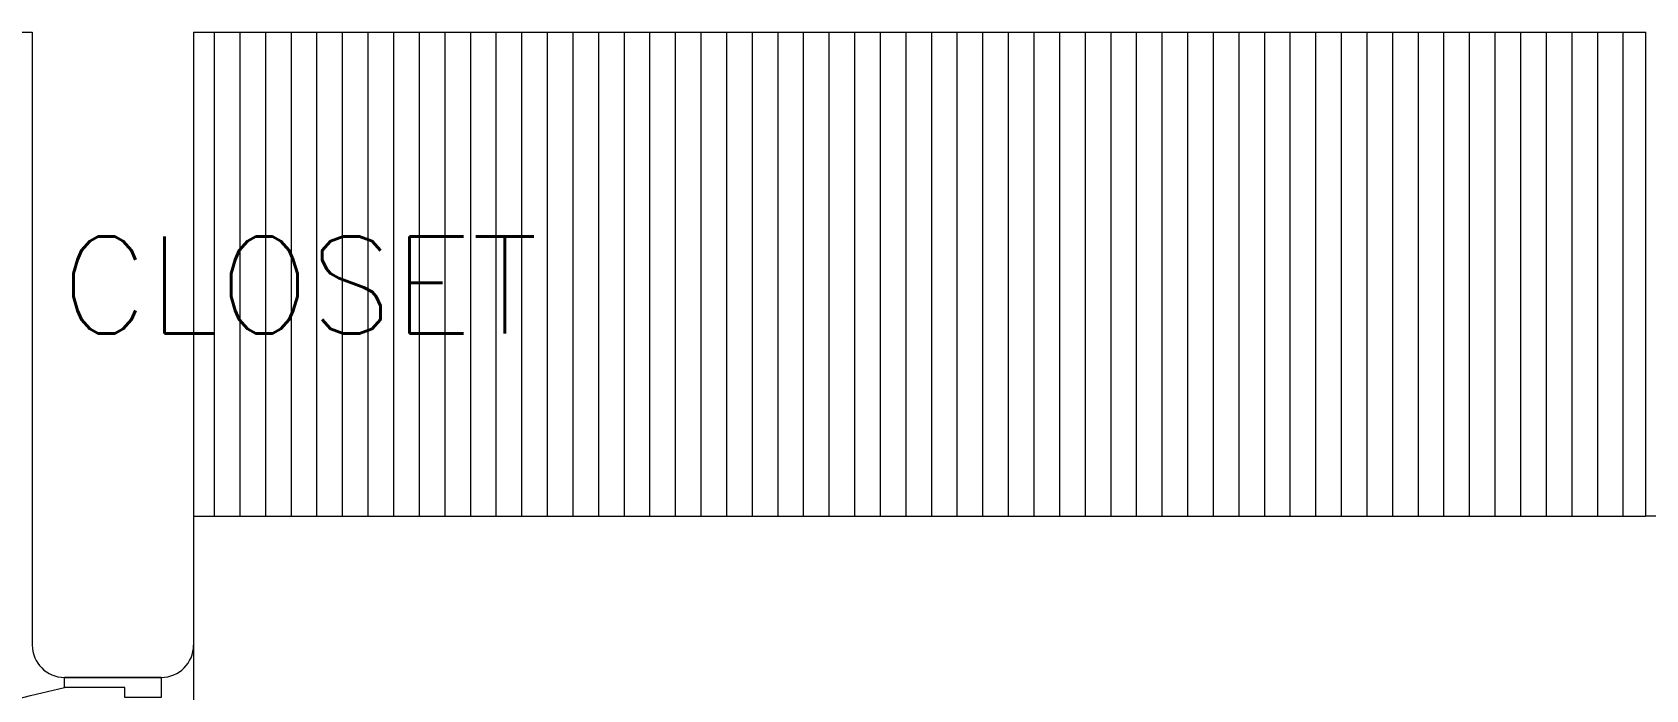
# Model space of a CAD drawing. Header units: metres. Extents: x -25 to 234, y -27 to 52.
# Drawn here: x 102.518 to 104.518, y 44.317 to 45.132 of the extents above; entities that cross this region are included whole.
import ezdxf

# ---------------------------------------------------------------- set-up
doc = ezdxf.new("R2010")
doc.units = ezdxf.units.M
doc.header["$LTSCALE"] = 0.1
doc.header["$MEASUREMENT"] = 0
for name, color, linetype, lineweight in [('A-DOOR', 251, 'Continuous', 5), ('A-WALL', 7, 'Continuous', 5), ('baños', 251, 'Continuous', 0), ('closets', 253, 'Continuous', 0), ('piso', 253, 'Continuous', 0)]:
    doc.layers.add(name, color=color, linetype=linetype, lineweight=lineweight)
doc.layers.add('TEXTOS', color=4, linetype='Continuous')
doc.styles.get("Standard").update_dxf_attribs({"font": 'arial.ttf'})

# ---------------------------------------------------------------- blocks, each defined once
blk = doc.blocks.new('puerta 1.00')
at = {"layer": 'A-DOOR'}
for p, q in [((-0.15, -0.0125), (-0.9369, -0.3949)), ((-0.1376, -0.038), (-0.15, -0.0125)), ((-0.1376, -0.038), (-0.9245, -0.4204)), ((-0.8777, -0.3661), (-0.8826, -0.3559)), ((-0.8946, -0.3743), (-0.8996, -0.3641)), ((-0.9369, -0.3949), (-0.9245, -0.4204)), ((-0.8822, -0.3998), (-0.8772, -0.4101)), ((-0.8653, -0.3916), (-0.8603, -0.4018))]:
    blk.add_line(p, q, dxfattribs=at)
for points in [[(-0.08, 0), (-0.08, -0.025), (-0.125, -0.025), (-0.125, -0.0125), (-0.2, -0.0125), (-0.2, 0), (-0.08, 0)], [(-0.08, -0.95), (-0.08, -0.925), (-0.125, -0.925), (-0.125, -0.9375), (-0.2, -0.9375), (-0.2, -0.95), (-0.08, -0.95)]]:
    blk.add_lwpolyline(points, dxfattribs=at)
blk.add_arc((0.0366, 0.1602), 1.1229, 211.1336, 257.8343, dxfattribs=at)
for points in [[(-0.8982, -0.3642), (-0.9033, -0.3642), (-0.912, -0.3591), (-0.917, -0.3504), (-0.917, -0.3403), (-0.912, -0.3316), (-0.9033, -0.3265), (-0.8932, -0.3265), (-0.8844, -0.3316), (-0.8794, -0.3403), (-0.8794, -0.3504), (-0.8844, -0.3591), (-0.8932, -0.3642), (-0.8982, -0.3642)], [(-0.8617, -0.4394), (-0.8667, -0.4394), (-0.8754, -0.4344), (-0.8805, -0.4256), (-0.8805, -0.4156), (-0.8754, -0.4068), (-0.8667, -0.4018), (-0.8566, -0.4018), (-0.8479, -0.4068), (-0.8428, -0.4156), (-0.8428, -0.4257), (-0.8479, -0.4344), (-0.8566, -0.4394), (-0.8617, -0.4394)]]:
    blk.add_open_spline(points, degree=2, dxfattribs=at)
blk = doc.blocks.new('PL BASE 1N NASAS 09')
at = {"layer": 'closets', "transparency": 33554687}
h = blk.add_hatch(dxfattribs=at)
h.set_pattern_fill('LINE', color=256, scale=0.01, angle=90)
h.set_pattern_definition([(90, (87.98024, 55.724378), (-0.03175, 2e-18), [])])
h.paths.add_polyline_path([(-106.9261, -39.161), (-106.9261, -39.7497)], flags=16)
h.paths.add_polyline_path([(-105.881, -39.1497), (-105.881, -39.7497), (-107.6815, -39.7497), (-107.6815, -39.1497)])
at = {"layer": 'A-WALL'}
for p, q in [((-110.0811, -39.1497), (-107.8811, -39.1497)), ((-107.8811, -39.1497), (-107.8811, -39.9097)), ((-107.6811, -39.1497), (-105.881, -39.1497)), ((-107.6811, -39.1497), (-107.6811, -39.9097)), ((-105.881, -39.7497), (-105.881, -39.1497)), ((-104.971, -39.7497), (-105.8815, -39.7497)), ((-107.7211, -39.9497), (-107.8411, -39.9497))]:
    blk.add_line(p, q, dxfattribs=at)
for centre, start, end in [((-107.8411, -39.9097), 180, 270), ((-107.7211, -39.9097), 270, 360)]:
    blk.add_arc(centre, 0.04, start, end, dxfattribs=at)
at = {"layer": 'closets', "transparency": 33554687}
blk.add_line((-107.6815, -39.7497), (-105.8815, -39.7497), dxfattribs=at)
at = {"layer": 'piso'}
blk.add_line((-107.6811, -39.9097), (-107.6811, -40.9397), dxfattribs=at)
at = {"layer": 'A-DOOR', "xscale": -1, "rotation": 180}
blk.add_blockref('puerta 1.00', (-107.6411, -40.8997), dxfattribs=at)
at = {"layer": 'TEXTOS', "insert": (-107.2541, -39.5232), "char_height": 0.15, "width": 3.404877, "attachment_point": 9}
blk.add_mtext('{\\Fromans|c0;\\H0.8x;CLOSET\\H1.25x; }', dxfattribs=at)

msp = doc.modelspace()

# ---------------------------------------------------------------- block references
at = {"layer": 'baños'}
msp.add_blockref('PL BASE 1N NASAS 09', (210.3991, 84.2818), dxfattribs=at)

doc.saveas('drawing.dxf')
